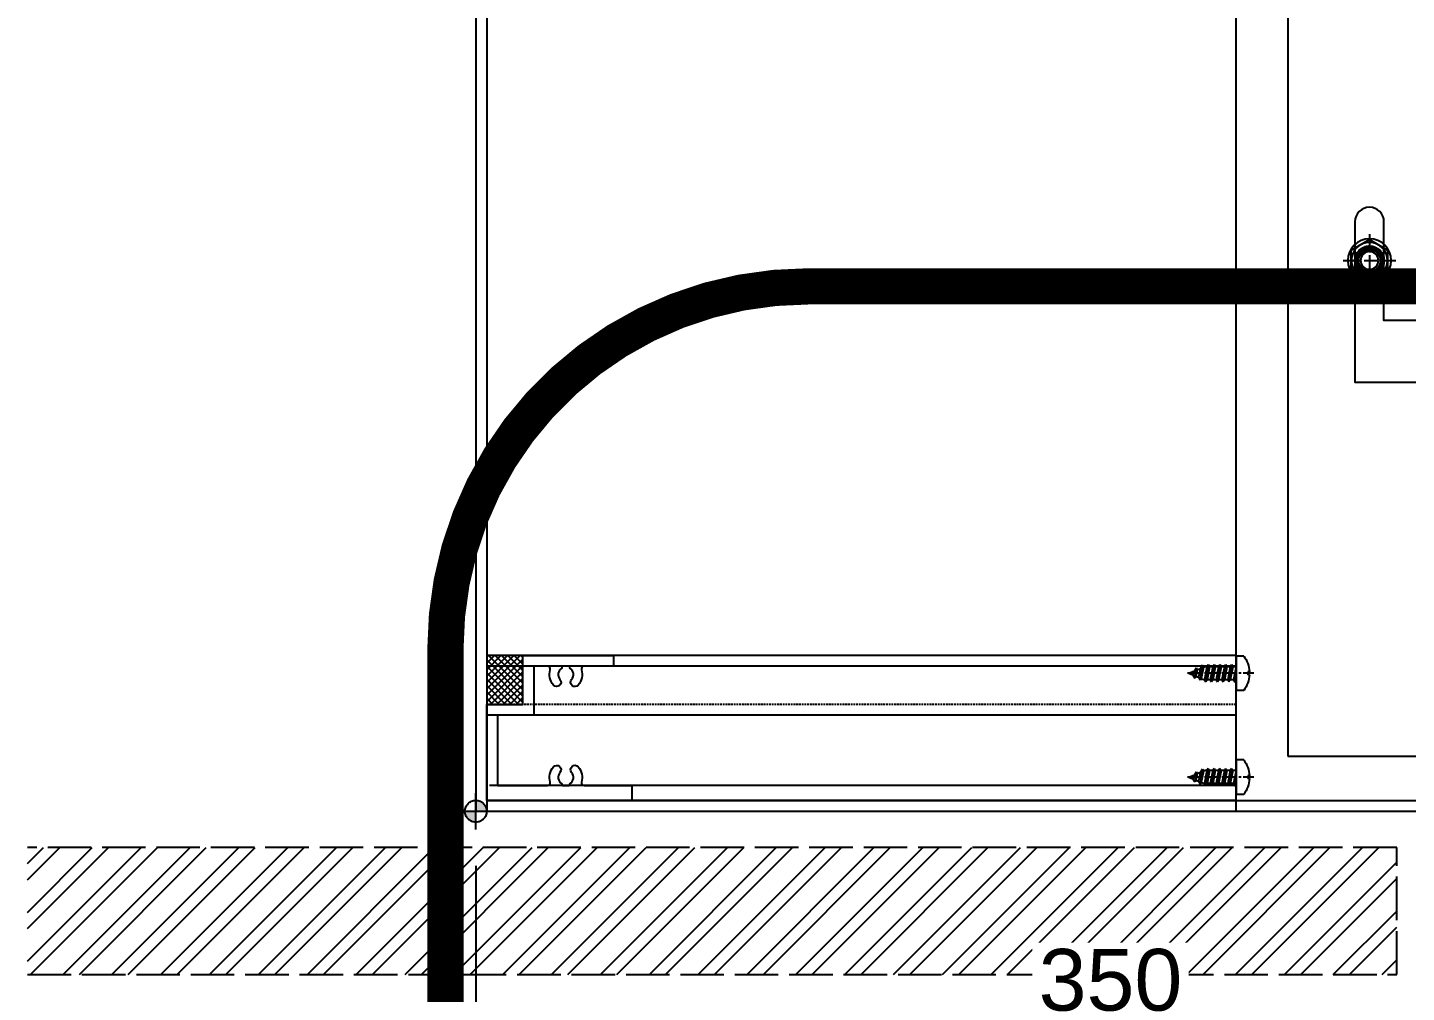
# Model space of a CAD drawing. Header units: millimetres. Extents: x 0 to 119933, y -45162 to 41221.
# Drawn here: x 26363.6 to 26743.8, y 2972.4 to 3238.5 of the extents above; entities that cross this region are included whole.
import ezdxf

# ---------------------------------------------------------------- set-up
doc = ezdxf.new("R2010")
doc.units = ezdxf.units.MM
for name, pattern in [('ACAD_ISO02W100', [15, 12, -3]), ('ACAD_ISO04W100', [30, 24, -3, 0, -3]), ('CENTER', [2, 1.25, -0.25, 0.25, -0.25]), ('CENTER2', [28.575, 19.05, -3.175, 3.175, -3.175]), ('DASHED', [0.75, 0.5, -0.25]), ('HIDDEN', [0.375, 0.25, -0.125])]:
    doc.linetypes.add(name, pattern=pattern)
doc.layers.get('DEFPOINTS').update_dxf_attribs({"color": 166})
for name, color, linetype in [('F-Alum', 4, 'Continuous'), ('F-dashed line', 8, 'DASHED'), ('F-seslants', 8, 'Continuous'), ('F_CNTR', 1, 'ACAD_ISO04W100'), ('F_DASH', 8, 'ACAD_ISO02W100'), ('HIDDEN', 1, 'HIDDEN'), ('POCHET', 8, 'Continuous'), ('中心线', 1, 'CENTER2'), ('其他', 4, 'Continuous'), ('螺栓钉类', 241, 'Continuous')]:
    doc.layers.add(name, color=color, linetype=linetype)
doc.styles.add('Arial', font='arial.ttf')
doc.dimstyles.new('10x of Arup4', dxfattribs={"dimscale": 10, "dimtxt": 1.7, "dimasz": 1, "dimexe": 1.5, "dimexo": 1.5, "dimgap": 1, "dimtad": 1, "dimdec": 1, "dimdsep": 46, "dimtxsty": 'Arial', "dimblk": 'OBLIQUE', "dimcen": 0, "dimclrd": 1, "dimclre": 1, "dimclrt": 7, "dimadec": 0, "dimazin": 0, "dimtfac": 1, "dimtdec": 1, "dimtix": 1, "dimtofl": 0, "dimtmove": 2, "dimatfit": 3, "dimfxl": 5, "dimtfill": 1, "dimtolj": 1, "dimtzin": 0, "dimlwd": -1, "dimlwe": -1, "dimarcsym": 0})

# ---------------------------------------------------------------- blocks, each defined once
blk = doc.blocks.new('*U375')
at = {"layer": '中心线', "color": 1, "linetype": 'CENTER', "ltscale": 2.357948}
blk.add_line((0, -4.91), (0, 13.39), dxfattribs=at)
at = {"layer": '其他', "color": 4, "linetype": 'Continuous'}
for p, q in [((-0.62, 11.49), (0.44, 11.93)), ((-2.4, 7.66), (2.4, 8.34)), ((-2.2, 9.29), (1.95, 9.87)), ((-1.79, 8.01), (1.79, 8.69)), ((-1.79, 7.31), (1.79, 7.99)), ((-1.66, 8.98), (1.42, 9.57)), ((-1.49, 10.99), (1.33, 11.39)), ((-1.33, 9.79), (1.09, 10.38)), ((-0.96, 10.68), (0.8, 11.08)), ((-2.4, 6.06), (2.4, 6.74)), ((-2.4, 4.46), (2.4, 5.14)), ((-1.79, 6.41), (1.79, 7.09)), ((-1.79, 5.71), (1.79, 6.39)), ((-1.79, 4.81), (1.79, 5.49)), ((-1.79, 4.11), (1.79, 4.79)), ((-1.79, 3.21), (1.79, 3.89)), ((-2.4, 2.86), (2.4, 3.54)), ((-2.4, 1.26), (2.4, 1.94)), ((-1.87, 0), (1.79, 0.69)), ((-1.79, 2.51), (1.79, 3.19)), ((-1.79, 1.61), (1.79, 2.29)), ((-1.79, 0.91), (1.79, 1.59)), ((0, 0), (2.4, 0.34))]:
    blk.add_line(p, q, dxfattribs=at)
at = {"layer": '螺栓钉类', "linetype": 'Continuous'}
for p, q in [((-1.49, 10.99), (-0.62, 11.49)), ((0, 13), (-0.62, 11.49)), ((0, 13), (0.46, 11.89)), ((0.46, 11.89), (1.33, 11.39)), ((-2.4, 7.66), (-1.79, 8.01)), ((-2.4, 7.66), (-1.79, 7.31)), ((-2.2, 9.29), (-1.33, 9.79)), ((-2.2, 9.29), (-1.66, 8.98)), ((-1.66, 8.98), (-1.79, 8.68)), ((-1.79, 8.01), (-1.79, 8.68)), ((-1.49, 10.99), (-0.96, 10.68)), ((-0.96, 10.68), (-1.33, 9.79)), ((0.8, 11.08), (1.33, 11.39)), ((0.8, 11.08), (1.09, 10.38)), ((1.09, 10.38), (1.95, 9.87)), ((1.42, 9.57), (1.95, 9.87)), ((1.42, 9.57), (1.79, 8.68)), ((1.79, 8.69), (2.4, 8.34)), ((1.79, 7.99), (2.4, 8.34)), ((1.79, 7.09), (1.79, 7.99)), ((-2.4, 6.06), (-1.79, 6.41)), ((-2.4, 6.06), (-1.79, 5.71)), ((-2.4, 4.46), (-1.79, 4.81)), ((-2.4, 4.46), (-1.79, 4.11)), ((-1.79, 6.41), (-1.79, 7.31)), ((-1.79, 4.81), (-1.79, 5.71)), ((-1.79, 3.21), (-1.79, 4.11)), ((1.79, 7.09), (2.4, 6.74)), ((1.79, 6.39), (2.4, 6.74)), ((1.79, 5.49), (1.79, 6.39)), ((1.79, 5.49), (2.4, 5.14)), ((1.79, 4.79), (2.4, 5.14)), ((1.79, 3.89), (1.79, 4.79)), ((1.79, 3.89), (2.4, 3.54)), ((-2.4, 2.86), (-1.79, 3.21)), ((-2.4, 2.86), (-1.79, 2.51)), ((-2.4, 1.26), (-1.79, 1.61)), ((-2.4, 1.26), (-1.79, 0.91)), ((-1.79, 1.61), (-1.79, 2.51)), ((-1.79, 0.2), (-1.79, 0.91)), ((1.79, 3.19), (2.4, 3.54)), ((1.79, 2.29), (1.79, 3.19)), ((1.79, 2.29), (2.4, 1.94)), ((1.79, 1.59), (2.4, 1.94)), ((1.79, 0.69), (1.79, 1.59)), ((1.79, 0.69), (2.4, 0.34)), ((2.4, 0.2), (2.4, 0.34)), ((-4.75, -2.14), (-4.75, 0)), ((-4.75, 0), (-1.99, 0)), ((-1.99, 0), (2.6, 0)), ((-0.4, -3.3), (0.4, -3.3)), ((-0.4, -3.69), (-0.4, -3.3)), ((0.4, -3.69), (0.4, -3.3)), ((2.6, 0), (4.75, 0)), ((4.75, -2.14), (4.75, 0))]:
    blk.add_line(p, q, dxfattribs=at)
for centre, radius, start, end in [((-1.99, 0.2), 0.2, 270, 0), ((2.6, 0.2), 0.2, 180, 270), ((0, 4.3), 8, 233.5764, 267.134), ((0, 4.3), 8, 272.866, 306.4236)]:
    blk.add_arc(centre, radius, start, end, dxfattribs=at)
blk = doc.blocks.new('A$C0A0351D0')
at = {"layer": 'F-seslants'}
h = blk.add_hatch(dxfattribs=at)
h.set_pattern_fill('ANSI37', color=256, scale=10)
h.set_pattern_definition([(45, (29520.1611, 76186.4152), (-0.883883476, 0.883883476), []), (135, (29520.1611, 76186.4152), (-0.883883476, -0.883883476), [])])
h.paths.add_polyline_path([(218.84, 0), (228.84, 0), (228.84, -13.5), (218.84, -13.5)])
at = {"layer": 'F-Alum'}
for p, q in [((22.23, 0), (228.84, 0)), ((22.23, -3), (228.84, -3)), ((22.23, -16.5), (228.84, -16.5)), ((22.23, -35.91), (228.11, -35.91)), ((22.23, -40), (228.84, -40))]:
    blk.add_line(p, q, dxfattribs=at)
blk.add_lwpolyline([(218.84, 0), (193.84, 0), (193.84, -3), (202, -3, -0.501863), (202.72, -3.96, 0.254047), (203.6, -8.17, 1), (205.43, -6.61, -0.455848), (205.9, -3.48), (205.9, -3.38, -0.414214), (206.28, -3), (207.78, -3, -0.414214), (208.15, -3.38), (208.15, -3.48, -0.455848), (208.63, -6.61, 1), (210.45, -8.17, 0.254047), (211.34, -3.96, -0.501863), (212.06, -3), (215.84, -3), (215.84, -16.5), (225.84, -16.5), (225.84, -35.91), (212.06, -35.91, -0.501863), (211.34, -34.95, 0.254047), (210.45, -30.74, 1), (208.63, -32.3, -0.455848), (208.15, -35.44), (208.15, -35.54, -0.414214), (207.78, -35.91), (206.28, -35.91, -0.414214), (205.9, -35.54), (205.9, -35.44, -0.455848), (205.43, -32.3, 1), (203.6, -30.74, 0.254047), (202.72, -34.95, -0.501863), (202, -35.91), (188.84, -35.91), (188.84, -40), (228.84, -40), (228.84, -13.5), (218.84, -13.5)], format="xyb", close=True, dxfattribs=at)
at = {"layer": 'F-dashed line'}
blk.add_line((22.23, -13.5), (228.84, -13.5), dxfattribs=at)
at = {"layer": 'F-seslants'}
blk.add_lwpolyline([(218.84, 0), (228.84, 0), (228.84, -13.5), (218.84, -13.5)], close=True, dxfattribs=at)
at = {"layer": '螺栓钉类', "rotation": 270}
for p in [(22.23, -4.92), (22.23, -33.58)]:
    blk.add_blockref('*U375', p, dxfattribs=at)
blk = doc.blocks.new('*U74')
at = {"layer": '中心线', "color": 1, "linetype": 'CENTER', "ltscale": 2.880968}
for p, q in [((0, 7.26), (0, -7.26)), ((7.26, 0), (-7.26, 0))]:
    blk.add_line(p, q, dxfattribs=at)
at = {"layer": '螺栓钉类', "linetype": 'ByBlock'}
blk.add_lwpolyline([(5, 2.89), (0, 5.77), (-5, 2.89), (-5, -2.89), (0, -5.77), (5, -2.89)], close=True, dxfattribs=at)
for centre, radius in [((-0.02, 0), 6), ((0, 0), 5), ((0, 0), 2.46)]:
    blk.add_circle(centre, radius, dxfattribs=at)
blk.add_arc((0, 0), 3, 270, 180, dxfattribs=at)
blk = doc.blocks.new('DIMPT')
h = blk.add_hatch(color=251)
h.dxf.hatch_style = 1
h.paths.add_polyline_path([(1.5, 0, 0.414214), (0, 1.5), (0, 0)])
h.paths.add_polyline_path([(-1.5, 0, 0.414214), (0, -1.5), (0, 0)])
for p, q in [((0, -2.5), (0, 2.5)), ((-2.5, 0), (2.5, 0))]:
    blk.add_line(p, q)
blk.add_circle((0, 0), 1.5)
blk = doc.blocks.new('_OBLIQUE')
at = {"color": 0, "linetype": 'ByBlock'}
blk.add_line((-0.5, -0.5), (0.5, 0.5), dxfattribs=at)
blk = doc.blocks.new('*D161')
at = {"color": 1, "linetype": 'Continuous', "transparency": 16777216}
for p, q in [((26487.18, 3007.32), (26487.18, 2833.52)), ((26712.18, 2797.32), (26712.18, 2863.52)), ((26487.18, 2848.52), (26712.18, 2848.52))]:
    blk.add_line(p, q, dxfattribs=at)
at = {"layer": 'DEFPOINTS', "color": 0, "transparency": 16777216}
for p in [(26487.18, 3022.32, 0.86), (26712.18, 2848.52), (26712.18, 2782.32)]:
    blk.add_point(p, dxfattribs=at)
at = {"color": 1, "transparency": 16777216, "xscale": 10, "yscale": 10, "zscale": 10, "rotation": 180}
blk.add_blockref('_OBLIQUE', (26487.18, 2848.52), dxfattribs=at)
at = {"color": 1, "transparency": 16777216, "xscale": 10, "yscale": 10, "zscale": 10}
blk.add_blockref('_OBLIQUE', (26712.18, 2848.52), dxfattribs=at)
at = {"color": 7, "transparency": 16777216, "insert": (26599.68, 2867.2), "char_height": 17, "attachment_point": 5, "style": 'Arial', "bg_fill": 3, "box_fill_scale": 1.1, "bg_fill_color": 256, "bg_fill_true_color": 13158600, "bg_fill_transparency": 0}
blk.add_mtext('\\A1;225', dxfattribs=at)
blk = doc.blocks.new('*D174')
at = {"color": 1, "linetype": 'Continuous', "transparency": 16777216}
for p, q in [((26487.18, 3007.32), (26487.18, 2942.05)), ((26837.18, 2927.32), (26837.18, 2972.05)), ((26487.18, 2957.05), (26837.18, 2957.05))]:
    blk.add_line(p, q, dxfattribs=at)
at = {"layer": 'DEFPOINTS', "color": 0, "transparency": 16777216}
for p in [(26487.18, 3022.32, 0.86), (26837.18, 2957.05), (26837.18, 2912.32)]:
    blk.add_point(p, dxfattribs=at)
at = {"color": 1, "transparency": 16777216, "xscale": 10, "yscale": 10, "zscale": 10, "rotation": 180}
blk.add_blockref('_OBLIQUE', (26487.18, 2957.05), dxfattribs=at)
at = {"color": 1, "transparency": 16777216, "xscale": 10, "yscale": 10, "zscale": 10}
blk.add_blockref('_OBLIQUE', (26837.18, 2957.05), dxfattribs=at)
at = {"color": 7, "transparency": 16777216, "insert": (26662.18, 2975.73), "char_height": 17, "attachment_point": 5, "style": 'Arial', "bg_fill": 3, "box_fill_scale": 1.1, "bg_fill_color": 256, "bg_fill_true_color": 13158600, "bg_fill_transparency": 0}
blk.add_mtext('\\A1;350', dxfattribs=at)

msp = doc.modelspace()

# ---------------------------------------------------------------- hatches: boundary and pattern name
at = {"layer": 'F_DASH'}
h = msp.add_hatch(dxfattribs=at)
h.set_pattern_fill('ANSI32', color=256)
h.set_pattern_definition([(45, (28967.755, 3012.298), (-6.735192, 6.735192), []), (45, (28972.245, 3012.298), (-6.735192, 6.735192), [])])
h.paths.add_polyline_path([(26363.59, 3012.3), (26363.59, 2977.3), (26741.13, 2977.3), (26741.13, 3012.3)])
at = {"layer": 'HIDDEN'}
h = msp.add_hatch(dxfattribs=at)
h.set_pattern_fill('ANSI38', color=256)
h.set_pattern_definition([(45, (66325.38067, 79454.74536), (-0.08838834765, 0.08838834765), []), (135, (66325.38067, 79454.74536), (-0.26516504294, 0.08838834765), [0.3125, -0.1875])])
edge = h.paths.add_edge_path()
edge.add_arc((26733.58, 3174.23), 4, 0, 360)
edge = h.paths.add_edge_path(flags=17)
edge.add_arc((26733.58, 3174.23), 3, 0, 360)

# ---------------------------------------------------------------- linework, layer by layer
at = {"layer": 'DEFPOINTS', "color": 2, "linetype": 'CENTER', "ltscale": 100, "const_width": 10}
msp.add_lwpolyline([(26578.8, 3167.1), (27364.37, 3167.1, -0.414214), (27464.37, 3067.1), (27464.37, 2170.91, -0.414214), (27364.37, 2070.91), (26578.8, 2070.91, -0.414214), (26478.8, 2170.91), (26478.8, 3067.1, -0.414214)], format="xyb", close=True, dxfattribs=at)
at = {"layer": 'F-Alum'}
for p, q in [((26487.18, 3642.88, 0.73), (26487.18, 3022.32, 0.86)), ((26490.18, 3642.88, 0.73), (26490.18, 3022.32, 0.86)), ((26696.78, 3642.88, 0.73), (26696.78, 3022.32, 0.86)), ((26711.07, 3642.88, 0.86), (26711.07, 3037.5, 0.86)), ((26711.07, 3037.5, 0.86), (26756.78, 3037.5, 0.86)), ((26490.18, 3025.32, 0.86), (26747.54, 3025.32, 0.86)), ((26487.18, 3022.32, 0.86), (26747.54, 3022.32, 0.86))]:
    msp.add_line(p, q, dxfattribs=at)
at = {"layer": 'F-Alum', "elevation": 0.58}
msp.add_lwpolyline([(26747.08, 3274.89), (26747.08, 3157.66), (26737.58, 3157.66), (26737.58, 3184.92, 1), (26729.58, 3184.92), (26729.58, 3140.71), (26747.08, 3140.71), (26747.08, 3022.32)], format="xyb", dxfattribs=at)
at = {"layer": 'F_DASH', "elevation": 0.03}
msp.add_lwpolyline([(26363.59, 2977.3), (26741.13, 2977.3), (26741.13, 3012.3), (26363.59, 3012.3)], dxfattribs=at)
at = {"layer": 'HIDDEN'}
for radius in [4, 3]:
    msp.add_circle((26733.58, 3174.23, 0.58), radius, dxfattribs=at)
at = {"layer": 'POCHET'}
msp.add_circle((26733.58, 3174.23, 0.58), 4, dxfattribs=at)

# ---------------------------------------------------------------- block references
at = {"layer": 'F_CNTR', "xscale": 2, "yscale": 2, "zscale": 2}
msp.add_blockref('DIMPT', (26487.18, 3022.32, 0.86), dxfattribs=at)
at = {"layer": 'HIDDEN', "xscale": -1}
msp.add_blockref('A$C0A0351D0', (26719.02, 3065.32, 0.86), dxfattribs=at)
at = {"layer": '螺栓钉类', "xscale": -1}
msp.add_blockref('*U74', (26733.58, 3174.23, 0.58), dxfattribs=at)

# ---------------------------------------------------------------- next in the draw order: dimensions: what is measured, and where the dimension line sits
dim = msp.add_linear_dim(base=(26712.18, 2848.52), p1=(26487.18, 3022.32, 0.86), p2=(26712.18, 2782.32), dimstyle='10x of Arup4', override={"dimarcsym": 1})
dim.commit()
dim.dimension.update_dxf_attribs({"geometry": '*D161', "text_midpoint": (26599.68, 2867.2)})

# ---------------------------------------------------------------- next in the draw order: dimensions: what is measured, and where the dimension line sits
dim = msp.add_linear_dim(base=(26837.18, 2957.05), p1=(26487.18, 3022.32, 0.86), p2=(26837.18, 2912.32), dimstyle='10x of Arup4', override={"dimarcsym": 1})
dim.commit()
dim.dimension.update_dxf_attribs({"geometry": '*D174', "text_midpoint": (26662.18, 2975.73)})

doc.saveas('drawing.dxf')
